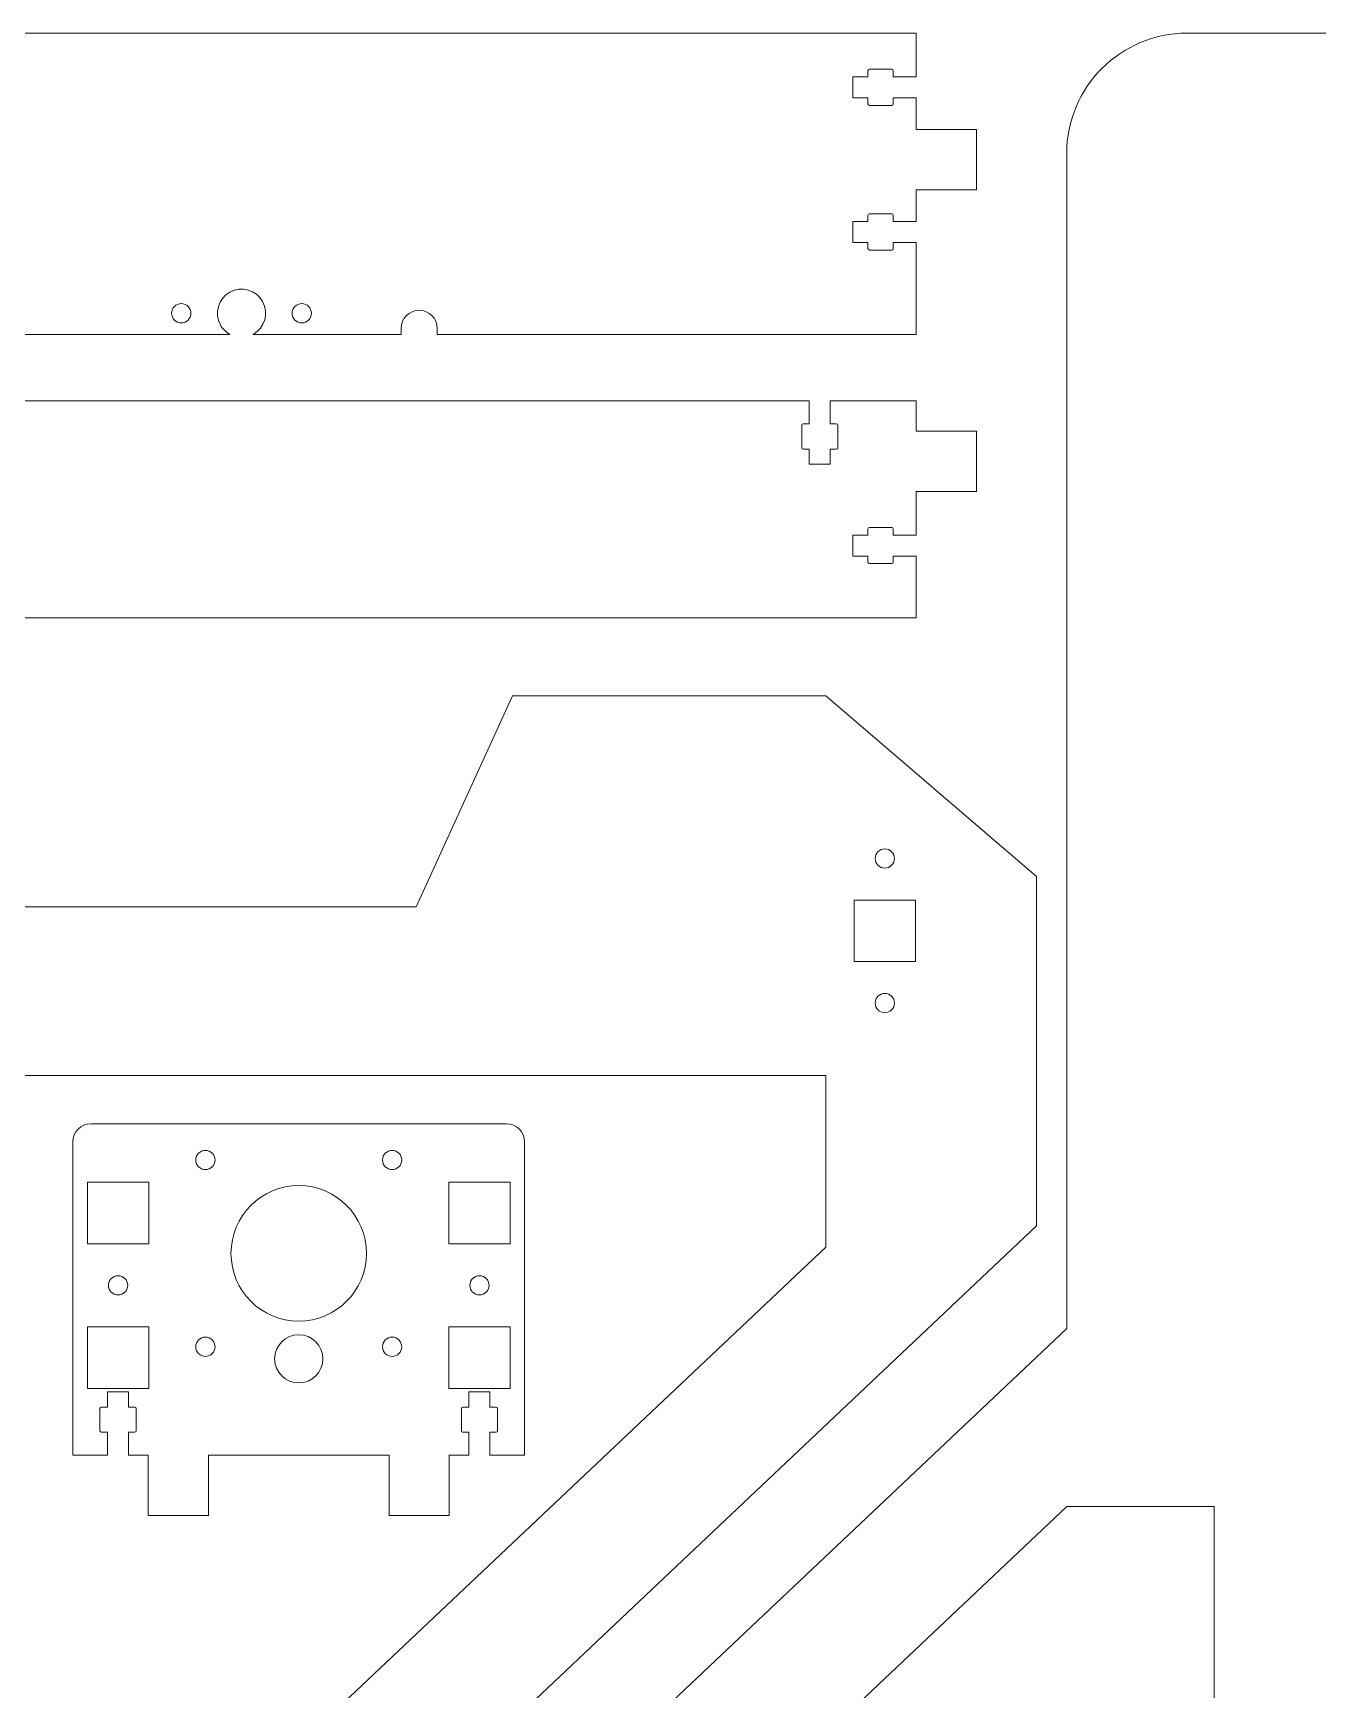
# Model space of a CAD drawing. Header units: inches. Extents: x 10 to 670, y -560 to -10.
# Drawn here: x 243.4 to 456.7, y -285 to -10 of the extents above; entities that cross this region are included whole.
import ezdxf

# ---------------------------------------------------------------- set-up
doc = ezdxf.new("R2010")
doc.units = ezdxf.units.IN
doc.header["$MEASUREMENT"] = 0
doc.layers.add('Layer 1', color=7, linetype='Continuous')

# ---------------------------------------------------------------- blocks, each defined once
blk = doc.blocks.new('block 11')
at = {"layer": 'Layer 1', "color": 7, "lineweight": 15, "true_color": 0xffffff}
blk.add_lwpolyline([(650, -10), (435, -10)], dxfattribs=at)
blk = doc.blocks.new('block 12')
at = {"layer": 'Layer 1', "color": 7, "lineweight": 15, "true_color": 0xffffff}
blk.add_open_spline([(435, -10), (423.95, -10), (415, -18.95), (415, -30)], degree=3, dxfattribs=at)
blk = doc.blocks.new('block 13')
at = {"layer": 'Layer 1', "color": 7, "lineweight": 15, "true_color": 0xffffff}
blk.add_lwpolyline([(415, -30), (415, -225)], dxfattribs=at)
blk = doc.blocks.new('block 14')
at = {"layer": 'Layer 1', "color": 7, "lineweight": 15, "true_color": 0xffffff}
blk.add_lwpolyline([(415, -225), (270, -362)], dxfattribs=at)
blk = doc.blocks.new('block 101')
at = {"layer": 'Layer 1', "color": 7, "lineweight": 15, "true_color": 0xffffff}
blk.add_lwpolyline([(415, -254.58), (305, -358.51)], dxfattribs=at)
blk = doc.blocks.new('block 102')
at = {"layer": 'Layer 1', "color": 7, "lineweight": 15, "true_color": 0xffffff}
blk.add_lwpolyline([(439.5, -254.58), (415, -254.58)], dxfattribs=at)
blk = doc.blocks.new('block 103')
at = {"layer": 'Layer 1', "color": 7, "lineweight": 15, "true_color": 0xffffff}
blk.add_lwpolyline([(439.5, -387), (439.5, -254.58)], dxfattribs=at)
blk = doc.blocks.new('block 2')
at = {"layer": 'Layer 1'}
for name in ['block 12', 'block 11', 'block 13', 'block 14', 'block 101', 'block 102', 'block 103']:
    blk.add_blockref(name, (0, 0), dxfattribs=at)
blk = doc.blocks.new('block 127')
at = {"layer": 'Layer 1', "color": 7, "lineweight": 15, "true_color": 0xffffff}
blk.add_lwpolyline([(265, -345), (410, -208)], dxfattribs=at)
blk = doc.blocks.new('block 128')
at = {"layer": 'Layer 1', "color": 7, "lineweight": 15, "true_color": 0xffffff}
blk.add_lwpolyline([(410, -208), (410, -150)], dxfattribs=at)
blk = doc.blocks.new('block 129')
at = {"layer": 'Layer 1', "color": 7, "lineweight": 15, "true_color": 0xffffff}
blk.add_lwpolyline([(410, -150), (375, -120)], dxfattribs=at)
blk = doc.blocks.new('block 130')
at = {"layer": 'Layer 1', "color": 7, "lineweight": 15, "true_color": 0xffffff}
blk.add_lwpolyline([(375, -120), (323, -120)], dxfattribs=at)
blk = doc.blocks.new('block 131')
at = {"layer": 'Layer 1', "color": 7, "lineweight": 15, "true_color": 0xffffff}
blk.add_lwpolyline([(323, -120), (307, -155)], dxfattribs=at)
blk = doc.blocks.new('block 132')
at = {"layer": 'Layer 1', "color": 7, "lineweight": 15, "true_color": 0xffffff}
blk.add_lwpolyline([(307, -155), (242, -155)], dxfattribs=at)
blk = doc.blocks.new('block 171')
at = {"layer": 'Layer 1', "color": 7, "lineweight": 15, "true_color": 0xffffff}
blk.add_open_spline([(386.4, -171), (386.4, -171.88), (385.68, -172.6), (384.8, -172.6), (383.92, -172.6), (383.2, -171.88), (383.2, -171), (383.2, -170.12), (383.92, -169.4), (384.8, -169.4), (385.68, -169.4), (386.4, -170.12), (386.4, -171), (386.4, -171), (386.4, -171), (386.4, -171)], degree=3, knots=[0, 0, 0, 0, 1, 1, 1, 2, 2, 2, 3, 3, 3, 4, 4, 4, 5, 5, 5, 5], dxfattribs=at)
blk = doc.blocks.new('block 172')
at = {"layer": 'Layer 1', "color": 7, "lineweight": 15, "true_color": 0xffffff}
blk.add_open_spline([(386.4, -147), (386.4, -147.88), (385.68, -148.6), (384.8, -148.6), (383.92, -148.6), (383.2, -147.88), (383.2, -147), (383.2, -146.12), (383.92, -145.4), (384.8, -145.4), (385.68, -145.4), (386.4, -146.12), (386.4, -147), (386.4, -147), (386.4, -147), (386.4, -147)], degree=3, knots=[0, 0, 0, 0, 1, 1, 1, 2, 2, 2, 3, 3, 3, 4, 4, 4, 5, 5, 5, 5], dxfattribs=at)
blk = doc.blocks.new('block 173')
at = {"layer": 'Layer 1', "color": 7, "lineweight": 15, "true_color": 0xffffff}
blk.add_lwpolyline([(389.9, -164.1), (389.9, -153.9)], dxfattribs=at)
blk = doc.blocks.new('block 174')
at = {"layer": 'Layer 1', "color": 7, "lineweight": 15, "true_color": 0xffffff}
blk.add_lwpolyline([(379.7, -164.1), (389.9, -164.1)], dxfattribs=at)
blk = doc.blocks.new('block 175')
at = {"layer": 'Layer 1', "color": 7, "lineweight": 15, "true_color": 0xffffff}
blk.add_lwpolyline([(379.7, -153.9), (379.7, -164.1)], dxfattribs=at)
blk = doc.blocks.new('block 176')
at = {"layer": 'Layer 1', "color": 7, "lineweight": 15, "true_color": 0xffffff}
blk.add_lwpolyline([(389.9, -153.9), (379.7, -153.9)], dxfattribs=at)
blk = doc.blocks.new('block 191')
at = {"layer": 'Layer 1', "color": 7, "lineweight": 15, "true_color": 0xffffff}
blk.add_lwpolyline([(375, -211.49), (375, -183)], dxfattribs=at)
blk = doc.blocks.new('block 192')
at = {"layer": 'Layer 1', "color": 7, "lineweight": 15, "true_color": 0xffffff}
blk.add_lwpolyline([(265, -315.42), (375, -211.49)], dxfattribs=at)
blk = doc.blocks.new('block 195')
at = {"layer": 'Layer 1', "color": 7, "lineweight": 15, "true_color": 0xffffff}
blk.add_lwpolyline([(375, -183), (240.5, -183)], dxfattribs=at)
blk = doc.blocks.new('block 115')
at = {"layer": 'Layer 1'}
for name in ['block 131', 'block 130', 'block 129', 'block 172', 'block 128', 'block 175', 'block 176', 'block 173', 'block 132', 'block 174', 'block 171', 'block 195', 'block 191', 'block 127', 'block 192']:
    blk.add_blockref(name, (0, 0), dxfattribs=at)
blk = doc.blocks.new('block 274')
at = {"layer": 'Layer 1', "color": 7, "lineweight": 15, "true_color": 0xffffff}
blk.add_lwpolyline([(386.2, -92.31), (386.2, -93.31)], dxfattribs=at)
blk = doc.blocks.new('block 275')
at = {"layer": 'Layer 1', "color": 7, "lineweight": 15, "true_color": 0xffffff}
blk.add_lwpolyline([(386.2, -93.31), (390, -93.31)], dxfattribs=at)
blk = doc.blocks.new('block 276')
at = {"layer": 'Layer 1', "color": 7, "lineweight": 15, "true_color": 0xffffff}
blk.add_lwpolyline([(390, -86.06), (390, -93.31)], dxfattribs=at)
blk = doc.blocks.new('block 277')
at = {"layer": 'Layer 1', "color": 7, "lineweight": 15, "true_color": 0xffffff}
blk.add_lwpolyline([(400, -86.06), (390, -86.06)], dxfattribs=at)
blk = doc.blocks.new('block 278')
at = {"layer": 'Layer 1', "color": 7, "lineweight": 15, "true_color": 0xffffff}
blk.add_lwpolyline([(400, -76.06), (400, -86.06)], dxfattribs=at)
blk = doc.blocks.new('block 279')
at = {"layer": 'Layer 1', "color": 7, "lineweight": 15, "true_color": 0xffffff}
blk.add_lwpolyline([(390, -76.06), (400, -76.06)], dxfattribs=at)
blk = doc.blocks.new('block 280')
at = {"layer": 'Layer 1', "color": 7, "lineweight": 15, "true_color": 0xffffff}
blk.add_lwpolyline([(390, -71.06), (390, -76.06)], dxfattribs=at)
blk = doc.blocks.new('block 281')
at = {"layer": 'Layer 1', "color": 7, "lineweight": 15, "true_color": 0xffffff}
blk.add_lwpolyline([(375.75, -71.06), (390, -71.06)], dxfattribs=at)
blk = doc.blocks.new('block 282')
at = {"layer": 'Layer 1', "color": 7, "lineweight": 15, "true_color": 0xffffff}
blk.add_lwpolyline([(375.75, -71.06), (375.75, -74.86)], dxfattribs=at)
blk = doc.blocks.new('block 283')
at = {"layer": 'Layer 1', "color": 7, "lineweight": 15, "true_color": 0xffffff}
blk.add_lwpolyline([(375.75, -74.86), (376.75, -74.86)], dxfattribs=at)
blk = doc.blocks.new('block 284')
at = {"layer": 'Layer 1', "color": 7, "lineweight": 15, "true_color": 0xffffff}
blk.add_open_spline([(377, -75.11), (377, -74.97), (376.89, -74.86), (376.75, -74.86)], degree=3, dxfattribs=at)
blk = doc.blocks.new('block 285')
at = {"layer": 'Layer 1', "color": 7, "lineweight": 15, "true_color": 0xffffff}
blk.add_lwpolyline([(377, -75.11), (377, -78.81)], dxfattribs=at)
blk = doc.blocks.new('block 286')
at = {"layer": 'Layer 1', "color": 7, "lineweight": 15, "true_color": 0xffffff}
blk.add_open_spline([(376.75, -79.06), (376.89, -79.06), (377, -78.95), (377, -78.81)], degree=3, dxfattribs=at)
blk = doc.blocks.new('block 287')
at = {"layer": 'Layer 1', "color": 7, "lineweight": 15, "true_color": 0xffffff}
blk.add_lwpolyline([(376.75, -79.06), (375.75, -79.06)], dxfattribs=at)
blk = doc.blocks.new('block 288')
at = {"layer": 'Layer 1', "color": 7, "lineweight": 15, "true_color": 0xffffff}
blk.add_lwpolyline([(375.75, -79.06), (375.75, -81.56)], dxfattribs=at)
blk = doc.blocks.new('block 289')
at = {"layer": 'Layer 1', "color": 7, "lineweight": 15, "true_color": 0xffffff}
blk.add_lwpolyline([(375.75, -81.56), (372.25, -81.56)], dxfattribs=at)
blk = doc.blocks.new('block 290')
at = {"layer": 'Layer 1', "color": 7, "lineweight": 15, "true_color": 0xffffff}
blk.add_lwpolyline([(372.25, -81.56), (372.25, -79.06)], dxfattribs=at)
blk = doc.blocks.new('block 291')
at = {"layer": 'Layer 1', "color": 7, "lineweight": 15, "true_color": 0xffffff}
blk.add_lwpolyline([(372.25, -79.06), (371.25, -79.06)], dxfattribs=at)
blk = doc.blocks.new('block 292')
at = {"layer": 'Layer 1', "color": 7, "lineweight": 15, "true_color": 0xffffff}
blk.add_open_spline([(371, -78.81), (371, -78.95), (371.11, -79.06), (371.25, -79.06)], degree=3, dxfattribs=at)
blk = doc.blocks.new('block 293')
at = {"layer": 'Layer 1', "color": 7, "lineweight": 15, "true_color": 0xffffff}
blk.add_lwpolyline([(371, -78.81), (371, -75.11)], dxfattribs=at)
blk = doc.blocks.new('block 294')
at = {"layer": 'Layer 1', "color": 7, "lineweight": 15, "true_color": 0xffffff}
blk.add_open_spline([(371.25, -74.86), (371.11, -74.86), (371, -74.97), (371, -75.11)], degree=3, dxfattribs=at)
blk = doc.blocks.new('block 295')
at = {"layer": 'Layer 1', "color": 7, "lineweight": 15, "true_color": 0xffffff}
blk.add_lwpolyline([(371.25, -74.86), (372.25, -74.86)], dxfattribs=at)
blk = doc.blocks.new('block 296')
at = {"layer": 'Layer 1', "color": 7, "lineweight": 15, "true_color": 0xffffff}
blk.add_lwpolyline([(372.25, -74.86), (372.25, -71.06)], dxfattribs=at)
blk = doc.blocks.new('block 297')
at = {"layer": 'Layer 1', "color": 7, "lineweight": 15, "true_color": 0xffffff}
blk.add_lwpolyline([(37.75, -71.06), (372.25, -71.06)], dxfattribs=at)
blk = doc.blocks.new('block 335')
at = {"layer": 'Layer 1', "color": 7, "lineweight": 15, "true_color": 0xffffff}
blk.add_lwpolyline([(20, -107.06), (390, -107.06)], dxfattribs=at)
blk = doc.blocks.new('block 336')
at = {"layer": 'Layer 1', "color": 7, "lineweight": 15, "true_color": 0xffffff}
blk.add_lwpolyline([(390, -96.81), (390, -107.06)], dxfattribs=at)
blk = doc.blocks.new('block 337')
at = {"layer": 'Layer 1', "color": 7, "lineweight": 15, "true_color": 0xffffff}
blk.add_lwpolyline([(390, -96.81), (386.2, -96.81)], dxfattribs=at)
blk = doc.blocks.new('block 338')
at = {"layer": 'Layer 1', "color": 7, "lineweight": 15, "true_color": 0xffffff}
blk.add_lwpolyline([(386.2, -96.81), (386.2, -97.81)], dxfattribs=at)
blk = doc.blocks.new('block 339')
at = {"layer": 'Layer 1', "color": 7, "lineweight": 15, "true_color": 0xffffff}
blk.add_open_spline([(385.95, -98.06), (386.09, -98.06), (386.2, -97.95), (386.2, -97.81)], degree=3, dxfattribs=at)
blk = doc.blocks.new('block 340')
at = {"layer": 'Layer 1', "color": 7, "lineweight": 15, "true_color": 0xffffff}
blk.add_lwpolyline([(385.95, -98.06), (382.25, -98.06)], dxfattribs=at)
blk = doc.blocks.new('block 341')
at = {"layer": 'Layer 1', "color": 7, "lineweight": 15, "true_color": 0xffffff}
blk.add_open_spline([(382, -97.81), (382, -97.95), (382.11, -98.06), (382.25, -98.06)], degree=3, dxfattribs=at)
blk = doc.blocks.new('block 342')
at = {"layer": 'Layer 1', "color": 7, "lineweight": 15, "true_color": 0xffffff}
blk.add_lwpolyline([(382, -97.81), (382, -96.81)], dxfattribs=at)
blk = doc.blocks.new('block 343')
at = {"layer": 'Layer 1', "color": 7, "lineweight": 15, "true_color": 0xffffff}
blk.add_lwpolyline([(382, -96.81), (379.5, -96.81)], dxfattribs=at)
blk = doc.blocks.new('block 344')
at = {"layer": 'Layer 1', "color": 7, "lineweight": 15, "true_color": 0xffffff}
blk.add_lwpolyline([(379.5, -96.81), (379.5, -93.31)], dxfattribs=at)
blk = doc.blocks.new('block 345')
at = {"layer": 'Layer 1', "color": 7, "lineweight": 15, "true_color": 0xffffff}
blk.add_lwpolyline([(379.5, -93.31), (382, -93.31)], dxfattribs=at)
blk = doc.blocks.new('block 346')
at = {"layer": 'Layer 1', "color": 7, "lineweight": 15, "true_color": 0xffffff}
blk.add_lwpolyline([(382, -93.31), (382, -92.31)], dxfattribs=at)
blk = doc.blocks.new('block 347')
at = {"layer": 'Layer 1', "color": 7, "lineweight": 15, "true_color": 0xffffff}
blk.add_open_spline([(382.25, -92.06), (382.11, -92.06), (382, -92.17), (382, -92.31)], degree=3, dxfattribs=at)
blk = doc.blocks.new('block 348')
at = {"layer": 'Layer 1', "color": 7, "lineweight": 15, "true_color": 0xffffff}
blk.add_lwpolyline([(382.25, -92.06), (385.95, -92.06)], dxfattribs=at)
blk = doc.blocks.new('block 349')
at = {"layer": 'Layer 1', "color": 7, "lineweight": 15, "true_color": 0xffffff}
blk.add_open_spline([(386.2, -92.31), (386.2, -92.17), (386.09, -92.06), (385.95, -92.06)], degree=3, dxfattribs=at)
blk = doc.blocks.new('block 273')
at = {"layer": 'Layer 1'}
for name in ['block 297', 'block 296', 'block 281', 'block 282', 'block 280', 'block 294', 'block 293', 'block 295', 'block 283', 'block 284', 'block 285', 'block 279', 'block 278', 'block 292', 'block 291', 'block 290', 'block 287', 'block 288', 'block 286', 'block 289', 'block 276', 'block 277', 'block 344', 'block 345', 'block 347', 'block 346', 'block 348', 'block 349', 'block 274', 'block 275', 'block 343', 'block 342', 'block 341', 'block 340', 'block 339', 'block 337', 'block 338', 'block 336', 'block 335']:
    blk.add_blockref(name, (0, 0), dxfattribs=at)
blk = doc.blocks.new('block 356')
at = {"layer": 'Layer 1', "color": 7, "lineweight": 15, "true_color": 0xffffff}
blk.add_lwpolyline([(276.06, -60), (129.94, -60)], dxfattribs=at)
blk = doc.blocks.new('block 357')
at = {"layer": 'Layer 1', "color": 7, "lineweight": 15, "true_color": 0xffffff}
blk.add_open_spline([(279.94, -60), (281.87, -58.93), (282.57, -56.5), (281.5, -54.56), (280.43, -52.63), (278, -51.93), (276.06, -53), (274.13, -54.07), (273.43, -56.5), (274.5, -58.44), (274.86, -59.09), (275.41, -59.64), (276.06, -60)], degree=3, knots=[0, 0, 0, 0, 1, 1, 1, 2, 2, 2, 3, 3, 3, 4, 4, 4, 4], dxfattribs=at)
blk = doc.blocks.new('block 358')
at = {"layer": 'Layer 1', "color": 7, "lineweight": 15, "true_color": 0xffffff}
blk.add_lwpolyline([(304.5, -60), (279.94, -60)], dxfattribs=at)
blk = doc.blocks.new('block 359')
at = {"layer": 'Layer 1', "color": 7, "lineweight": 15, "true_color": 0xffffff}
blk.add_lwpolyline([(304.5, -59), (304.5, -60)], dxfattribs=at)
blk = doc.blocks.new('block 360')
at = {"layer": 'Layer 1', "color": 7, "lineweight": 15, "true_color": 0xffffff}
blk.add_open_spline([(310.5, -59), (310.5, -57.34), (309.16, -56), (307.5, -56), (305.84, -56), (304.5, -57.34), (304.5, -59)], degree=3, knots=[0, 0, 0, 0, 1, 1, 1, 2, 2, 2, 2], dxfattribs=at)
blk = doc.blocks.new('block 361')
at = {"layer": 'Layer 1', "color": 7, "lineweight": 15, "true_color": 0xffffff}
blk.add_lwpolyline([(310.5, -60), (310.5, -59)], dxfattribs=at)
blk = doc.blocks.new('block 362')
at = {"layer": 'Layer 1', "color": 7, "lineweight": 15, "true_color": 0xffffff}
blk.add_lwpolyline([(390, -60), (310.5, -60)], dxfattribs=at)
blk = doc.blocks.new('block 363')
at = {"layer": 'Layer 1', "color": 7, "lineweight": 15, "true_color": 0xffffff}
blk.add_lwpolyline([(390, -44.75), (390, -60)], dxfattribs=at)
blk = doc.blocks.new('block 364')
at = {"layer": 'Layer 1', "color": 7, "lineweight": 15, "true_color": 0xffffff}
blk.add_lwpolyline([(386.2, -44.75), (390, -44.75)], dxfattribs=at)
blk = doc.blocks.new('block 365')
at = {"layer": 'Layer 1', "color": 7, "lineweight": 15, "true_color": 0xffffff}
blk.add_lwpolyline([(386.2, -45.75), (386.2, -44.75)], dxfattribs=at)
blk = doc.blocks.new('block 366')
at = {"layer": 'Layer 1', "color": 7, "lineweight": 15, "true_color": 0xffffff}
blk.add_open_spline([(385.95, -46), (386.09, -46), (386.2, -45.89), (386.2, -45.75)], degree=3, dxfattribs=at)
blk = doc.blocks.new('block 367')
at = {"layer": 'Layer 1', "color": 7, "lineweight": 15, "true_color": 0xffffff}
blk.add_lwpolyline([(382.25, -46), (385.95, -46)], dxfattribs=at)
blk = doc.blocks.new('block 368')
at = {"layer": 'Layer 1', "color": 7, "lineweight": 15, "true_color": 0xffffff}
blk.add_open_spline([(382, -45.75), (382, -45.89), (382.11, -46), (382.25, -46)], degree=3, dxfattribs=at)
blk = doc.blocks.new('block 369')
at = {"layer": 'Layer 1', "color": 7, "lineweight": 15, "true_color": 0xffffff}
blk.add_lwpolyline([(382, -44.75), (382, -45.75)], dxfattribs=at)
blk = doc.blocks.new('block 370')
at = {"layer": 'Layer 1', "color": 7, "lineweight": 15, "true_color": 0xffffff}
blk.add_lwpolyline([(379.5, -44.75), (382, -44.75)], dxfattribs=at)
blk = doc.blocks.new('block 371')
at = {"layer": 'Layer 1', "color": 7, "lineweight": 15, "true_color": 0xffffff}
blk.add_lwpolyline([(379.5, -41.25), (379.5, -44.75)], dxfattribs=at)
blk = doc.blocks.new('block 372')
at = {"layer": 'Layer 1', "color": 7, "lineweight": 15, "true_color": 0xffffff}
blk.add_lwpolyline([(382, -41.25), (379.5, -41.25)], dxfattribs=at)
blk = doc.blocks.new('block 373')
at = {"layer": 'Layer 1', "color": 7, "lineweight": 15, "true_color": 0xffffff}
blk.add_lwpolyline([(382, -40.25), (382, -41.25)], dxfattribs=at)
blk = doc.blocks.new('block 374')
at = {"layer": 'Layer 1', "color": 7, "lineweight": 15, "true_color": 0xffffff}
blk.add_open_spline([(382.25, -40), (382.11, -40), (382, -40.11), (382, -40.25)], degree=3, dxfattribs=at)
blk = doc.blocks.new('block 375')
at = {"layer": 'Layer 1', "color": 7, "lineweight": 15, "true_color": 0xffffff}
blk.add_lwpolyline([(385.95, -40), (382.25, -40)], dxfattribs=at)
blk = doc.blocks.new('block 376')
at = {"layer": 'Layer 1', "color": 7, "lineweight": 15, "true_color": 0xffffff}
blk.add_open_spline([(386.2, -40.25), (386.2, -40.11), (386.09, -40), (385.95, -40)], degree=3, dxfattribs=at)
blk = doc.blocks.new('block 377')
at = {"layer": 'Layer 1', "color": 7, "lineweight": 15, "true_color": 0xffffff}
blk.add_lwpolyline([(386.2, -41.25), (386.2, -40.25)], dxfattribs=at)
blk = doc.blocks.new('block 378')
at = {"layer": 'Layer 1', "color": 7, "lineweight": 15, "true_color": 0xffffff}
blk.add_lwpolyline([(390, -41.25), (386.2, -41.25)], dxfattribs=at)
blk = doc.blocks.new('block 379')
at = {"layer": 'Layer 1', "color": 7, "lineweight": 15, "true_color": 0xffffff}
blk.add_lwpolyline([(390, -36), (390, -41.25)], dxfattribs=at)
blk = doc.blocks.new('block 380')
at = {"layer": 'Layer 1', "color": 7, "lineweight": 15, "true_color": 0xffffff}
blk.add_lwpolyline([(400, -36), (390, -36)], dxfattribs=at)
blk = doc.blocks.new('block 381')
at = {"layer": 'Layer 1', "color": 7, "lineweight": 15, "true_color": 0xffffff}
blk.add_lwpolyline([(400, -26), (400, -36)], dxfattribs=at)
blk = doc.blocks.new('block 382')
at = {"layer": 'Layer 1', "color": 7, "lineweight": 15, "true_color": 0xffffff}
blk.add_lwpolyline([(390, -26), (400, -26)], dxfattribs=at)
blk = doc.blocks.new('block 383')
at = {"layer": 'Layer 1', "color": 7, "lineweight": 15, "true_color": 0xffffff}
blk.add_lwpolyline([(390, -26), (390, -20.75)], dxfattribs=at)
blk = doc.blocks.new('block 384')
at = {"layer": 'Layer 1', "color": 7, "lineweight": 15, "true_color": 0xffffff}
blk.add_lwpolyline([(386.2, -20.75), (390, -20.75)], dxfattribs=at)
blk = doc.blocks.new('block 385')
at = {"layer": 'Layer 1', "color": 7, "lineweight": 15, "true_color": 0xffffff}
blk.add_lwpolyline([(386.2, -21.75), (386.2, -20.75)], dxfattribs=at)
blk = doc.blocks.new('block 386')
at = {"layer": 'Layer 1', "color": 7, "lineweight": 15, "true_color": 0xffffff}
blk.add_open_spline([(385.95, -22), (386.09, -22), (386.2, -21.89), (386.2, -21.75)], degree=3, dxfattribs=at)
blk = doc.blocks.new('block 387')
at = {"layer": 'Layer 1', "color": 7, "lineweight": 15, "true_color": 0xffffff}
blk.add_lwpolyline([(382.25, -22), (385.95, -22)], dxfattribs=at)
blk = doc.blocks.new('block 388')
at = {"layer": 'Layer 1', "color": 7, "lineweight": 15, "true_color": 0xffffff}
blk.add_open_spline([(382, -21.75), (382, -21.89), (382.11, -22), (382.25, -22)], degree=3, dxfattribs=at)
blk = doc.blocks.new('block 389')
at = {"layer": 'Layer 1', "color": 7, "lineweight": 15, "true_color": 0xffffff}
blk.add_lwpolyline([(382, -20.75), (382, -21.75)], dxfattribs=at)
blk = doc.blocks.new('block 390')
at = {"layer": 'Layer 1', "color": 7, "lineweight": 15, "true_color": 0xffffff}
blk.add_lwpolyline([(379.5, -20.75), (382, -20.75)], dxfattribs=at)
blk = doc.blocks.new('block 391')
at = {"layer": 'Layer 1', "color": 7, "lineweight": 15, "true_color": 0xffffff}
blk.add_lwpolyline([(379.5, -17.25), (379.5, -20.75)], dxfattribs=at)
blk = doc.blocks.new('block 392')
at = {"layer": 'Layer 1', "color": 7, "lineweight": 15, "true_color": 0xffffff}
blk.add_lwpolyline([(382, -17.25), (379.5, -17.25)], dxfattribs=at)
blk = doc.blocks.new('block 393')
at = {"layer": 'Layer 1', "color": 7, "lineweight": 15, "true_color": 0xffffff}
blk.add_lwpolyline([(382, -16.25), (382, -17.25)], dxfattribs=at)
blk = doc.blocks.new('block 394')
at = {"layer": 'Layer 1', "color": 7, "lineweight": 15, "true_color": 0xffffff}
blk.add_open_spline([(382.25, -16), (382.11, -16), (382, -16.11), (382, -16.25)], degree=3, dxfattribs=at)
blk = doc.blocks.new('block 395')
at = {"layer": 'Layer 1', "color": 7, "lineweight": 15, "true_color": 0xffffff}
blk.add_lwpolyline([(385.95, -16), (382.25, -16)], dxfattribs=at)
blk = doc.blocks.new('block 396')
at = {"layer": 'Layer 1', "color": 7, "lineweight": 15, "true_color": 0xffffff}
blk.add_open_spline([(386.2, -16.25), (386.2, -16.11), (386.09, -16), (385.95, -16)], degree=3, dxfattribs=at)
blk = doc.blocks.new('block 397')
at = {"layer": 'Layer 1', "color": 7, "lineweight": 15, "true_color": 0xffffff}
blk.add_lwpolyline([(386.2, -17.25), (386.2, -16.25)], dxfattribs=at)
blk = doc.blocks.new('block 398')
at = {"layer": 'Layer 1', "color": 7, "lineweight": 15, "true_color": 0xffffff}
blk.add_lwpolyline([(390, -17.25), (386.2, -17.25)], dxfattribs=at)
blk = doc.blocks.new('block 399')
at = {"layer": 'Layer 1', "color": 7, "lineweight": 15, "true_color": 0xffffff}
blk.add_lwpolyline([(390, -17.25), (390, -10)], dxfattribs=at)
blk = doc.blocks.new('block 400')
at = {"layer": 'Layer 1', "color": 7, "lineweight": 15, "true_color": 0xffffff}
blk.add_lwpolyline([(390, -10), (20, -10)], dxfattribs=at)
blk = doc.blocks.new('block 443')
at = {"layer": 'Layer 1', "color": 7, "lineweight": 15, "true_color": 0xffffff}
blk.add_open_spline([(269.6, -56.5), (269.6, -57.38), (268.88, -58.1), (268, -58.1), (267.12, -58.1), (266.4, -57.38), (266.4, -56.5), (266.4, -55.62), (267.12, -54.9), (268, -54.9), (268.88, -54.9), (269.6, -55.62), (269.6, -56.5), (269.6, -56.5), (269.6, -56.5), (269.6, -56.5)], degree=3, knots=[0, 0, 0, 0, 1, 1, 1, 2, 2, 2, 3, 3, 3, 4, 4, 4, 5, 5, 5, 5], dxfattribs=at)
blk = doc.blocks.new('block 444')
at = {"layer": 'Layer 1', "color": 7, "lineweight": 15, "true_color": 0xffffff}
blk.add_open_spline([(289.6, -56.5), (289.6, -57.38), (288.88, -58.1), (288, -58.1), (287.12, -58.1), (286.4, -57.38), (286.4, -56.5), (286.4, -55.62), (287.12, -54.9), (288, -54.9), (288.88, -54.9), (289.6, -55.62), (289.6, -56.5), (289.6, -56.5), (289.6, -56.5), (289.6, -56.5)], degree=3, knots=[0, 0, 0, 0, 1, 1, 1, 2, 2, 2, 3, 3, 3, 4, 4, 4, 5, 5, 5, 5], dxfattribs=at)
blk = doc.blocks.new('block 350')
at = {"layer": 'Layer 1'}
for name in ['block 400', 'block 399', 'block 394', 'block 393', 'block 395', 'block 396', 'block 397', 'block 391', 'block 392', 'block 398', 'block 390', 'block 389', 'block 388', 'block 387', 'block 386', 'block 384', 'block 385', 'block 383', 'block 382', 'block 381', 'block 379', 'block 380', 'block 371', 'block 372', 'block 374', 'block 373', 'block 375', 'block 376', 'block 377', 'block 378', 'block 370', 'block 369', 'block 368', 'block 367', 'block 366', 'block 364', 'block 365', 'block 363', 'block 357', 'block 443', 'block 444', 'block 360', 'block 356', 'block 358', 'block 359', 'block 361', 'block 362']:
    blk.add_blockref(name, (0, 0), dxfattribs=at)
blk = doc.blocks.new('block 628')
at = {"layer": 'Layer 1', "color": 7, "lineweight": 15, "true_color": 0xffffff}
blk.add_open_spline([(283.5, -230.05), (283.5, -227.84), (285.29, -226.05), (287.5, -226.05), (289.71, -226.05), (291.5, -227.84), (291.5, -230.05), (291.5, -232.26), (289.71, -234.05), (287.5, -234.05), (285.29, -234.05), (283.5, -232.26), (283.5, -230.05), (283.5, -230.05), (283.5, -230.05), (283.5, -230.05)], degree=3, knots=[0, 0, 0, 0, 1, 1, 1, 2, 2, 2, 3, 3, 3, 4, 4, 4, 5, 5, 5, 5], dxfattribs=at)
blk = doc.blocks.new('block 629')
at = {"layer": 'Layer 1', "color": 7, "lineweight": 15, "true_color": 0xffffff}
blk.add_open_spline([(276.25, -212.55), (276.25, -206.34), (281.29, -201.3), (287.5, -201.3), (293.71, -201.3), (298.75, -206.34), (298.75, -212.55), (298.75, -218.76), (293.71, -223.8), (287.5, -223.8), (281.29, -223.8), (276.25, -218.76), (276.25, -212.55), (276.25, -212.55), (276.25, -212.55), (276.25, -212.55)], degree=3, knots=[0, 0, 0, 0, 1, 1, 1, 2, 2, 2, 3, 3, 3, 4, 4, 4, 5, 5, 5, 5], dxfattribs=at)
blk = doc.blocks.new('block 630')
at = {"layer": 'Layer 1', "color": 7, "lineweight": 15, "true_color": 0xffffff}
blk.add_lwpolyline([(252.4, -234.95), (262.6, -234.95)], dxfattribs=at)
blk = doc.blocks.new('block 631')
at = {"layer": 'Layer 1', "color": 7, "lineweight": 15, "true_color": 0xffffff}
blk.add_lwpolyline([(252.4, -224.75), (252.4, -234.95)], dxfattribs=at)
blk = doc.blocks.new('block 632')
at = {"layer": 'Layer 1', "color": 7, "lineweight": 15, "true_color": 0xffffff}
blk.add_lwpolyline([(262.6, -224.75), (252.4, -224.75)], dxfattribs=at)
blk = doc.blocks.new('block 633')
at = {"layer": 'Layer 1', "color": 7, "lineweight": 15, "true_color": 0xffffff}
blk.add_lwpolyline([(262.6, -234.95), (262.6, -224.75)], dxfattribs=at)
blk = doc.blocks.new('block 634')
at = {"layer": 'Layer 1', "color": 7, "lineweight": 15, "true_color": 0xffffff}
blk.add_lwpolyline([(262.6, -200.75), (252.4, -200.75)], dxfattribs=at)
blk = doc.blocks.new('block 635')
at = {"layer": 'Layer 1', "color": 7, "lineweight": 15, "true_color": 0xffffff}
blk.add_lwpolyline([(262.6, -210.95), (262.6, -200.75)], dxfattribs=at)
blk = doc.blocks.new('block 636')
at = {"layer": 'Layer 1', "color": 7, "lineweight": 15, "true_color": 0xffffff}
blk.add_lwpolyline([(252.4, -210.95), (262.6, -210.95)], dxfattribs=at)
blk = doc.blocks.new('block 637')
at = {"layer": 'Layer 1', "color": 7, "lineweight": 15, "true_color": 0xffffff}
blk.add_lwpolyline([(252.4, -200.75), (252.4, -210.95)], dxfattribs=at)
blk = doc.blocks.new('block 638')
at = {"layer": 'Layer 1', "color": 7, "lineweight": 15, "true_color": 0xffffff}
blk.add_open_spline([(270.4, -228.05), (270.4, -227.17), (271.12, -226.45), (272, -226.45), (272.88, -226.45), (273.6, -227.17), (273.6, -228.05), (273.6, -228.93), (272.88, -229.65), (272, -229.65), (271.12, -229.65), (270.4, -228.93), (270.4, -228.05), (270.4, -228.05), (270.4, -228.05), (270.4, -228.05)], degree=3, knots=[0, 0, 0, 0, 1, 1, 1, 2, 2, 2, 3, 3, 3, 4, 4, 4, 5, 5, 5, 5], dxfattribs=at)
blk = doc.blocks.new('block 639')
at = {"layer": 'Layer 1', "color": 7, "lineweight": 15, "true_color": 0xffffff}
blk.add_open_spline([(270.4, -197.05), (270.4, -196.17), (271.12, -195.45), (272, -195.45), (272.88, -195.45), (273.6, -196.17), (273.6, -197.05), (273.6, -197.93), (272.88, -198.65), (272, -198.65), (271.12, -198.65), (270.4, -197.93), (270.4, -197.05), (270.4, -197.05), (270.4, -197.05), (270.4, -197.05)], degree=3, knots=[0, 0, 0, 0, 1, 1, 1, 2, 2, 2, 3, 3, 3, 4, 4, 4, 5, 5, 5, 5], dxfattribs=at)
blk = doc.blocks.new('block 640')
at = {"layer": 'Layer 1', "color": 7, "lineweight": 15, "true_color": 0xffffff}
blk.add_open_spline([(255.9, -217.85), (255.9, -216.97), (256.62, -216.25), (257.5, -216.25), (258.38, -216.25), (259.1, -216.97), (259.1, -217.85), (259.1, -218.73), (258.38, -219.45), (257.5, -219.45), (256.62, -219.45), (255.9, -218.73), (255.9, -217.85), (255.9, -217.85), (255.9, -217.85), (255.9, -217.85)], degree=3, knots=[0, 0, 0, 0, 1, 1, 1, 2, 2, 2, 3, 3, 3, 4, 4, 4, 5, 5, 5, 5], dxfattribs=at)
blk = doc.blocks.new('block 641')
at = {"layer": 'Layer 1', "color": 7, "lineweight": 15, "true_color": 0xffffff}
blk.add_open_spline([(315.9, -217.85), (315.9, -216.97), (316.62, -216.25), (317.5, -216.25), (318.38, -216.25), (319.1, -216.97), (319.1, -217.85), (319.1, -218.73), (318.38, -219.45), (317.5, -219.45), (316.62, -219.45), (315.9, -218.73), (315.9, -217.85), (315.9, -217.85), (315.9, -217.85), (315.9, -217.85)], degree=3, knots=[0, 0, 0, 0, 1, 1, 1, 2, 2, 2, 3, 3, 3, 4, 4, 4, 5, 5, 5, 5], dxfattribs=at)
blk = doc.blocks.new('block 642')
at = {"layer": 'Layer 1', "color": 7, "lineweight": 15, "true_color": 0xffffff}
blk.add_lwpolyline([(322.6, -224.75), (322.6, -234.95)], dxfattribs=at)
blk = doc.blocks.new('block 643')
at = {"layer": 'Layer 1', "color": 7, "lineweight": 15, "true_color": 0xffffff}
blk.add_lwpolyline([(322.6, -234.95), (312.4, -234.95)], dxfattribs=at)
blk = doc.blocks.new('block 644')
at = {"layer": 'Layer 1', "color": 7, "lineweight": 15, "true_color": 0xffffff}
blk.add_lwpolyline([(312.4, -234.95), (312.4, -224.75)], dxfattribs=at)
blk = doc.blocks.new('block 645')
at = {"layer": 'Layer 1', "color": 7, "lineweight": 15, "true_color": 0xffffff}
blk.add_lwpolyline([(312.4, -224.75), (322.6, -224.75)], dxfattribs=at)
blk = doc.blocks.new('block 646')
at = {"layer": 'Layer 1', "color": 7, "lineweight": 15, "true_color": 0xffffff}
blk.add_lwpolyline([(312.4, -210.95), (312.4, -200.75)], dxfattribs=at)
blk = doc.blocks.new('block 647')
at = {"layer": 'Layer 1', "color": 7, "lineweight": 15, "true_color": 0xffffff}
blk.add_lwpolyline([(312.4, -200.75), (322.6, -200.75)], dxfattribs=at)
blk = doc.blocks.new('block 648')
at = {"layer": 'Layer 1', "color": 7, "lineweight": 15, "true_color": 0xffffff}
blk.add_lwpolyline([(322.6, -200.75), (322.6, -210.95)], dxfattribs=at)
blk = doc.blocks.new('block 649')
at = {"layer": 'Layer 1', "color": 7, "lineweight": 15, "true_color": 0xffffff}
blk.add_lwpolyline([(322.6, -210.95), (312.4, -210.95)], dxfattribs=at)
blk = doc.blocks.new('block 650')
at = {"layer": 'Layer 1', "color": 7, "lineweight": 15, "true_color": 0xffffff}
blk.add_open_spline([(301.4, -228.05), (301.4, -227.17), (302.12, -226.45), (303, -226.45), (303.88, -226.45), (304.6, -227.17), (304.6, -228.05), (304.6, -228.93), (303.88, -229.65), (303, -229.65), (302.12, -229.65), (301.4, -228.93), (301.4, -228.05), (301.4, -228.05), (301.4, -228.05), (301.4, -228.05)], degree=3, knots=[0, 0, 0, 0, 1, 1, 1, 2, 2, 2, 3, 3, 3, 4, 4, 4, 5, 5, 5, 5], dxfattribs=at)
blk = doc.blocks.new('block 651')
at = {"layer": 'Layer 1', "color": 7, "lineweight": 15, "true_color": 0xffffff}
blk.add_open_spline([(301.4, -197.05), (301.4, -196.17), (302.12, -195.45), (303, -195.45), (303.88, -195.45), (304.6, -196.17), (304.6, -197.05), (304.6, -197.93), (303.88, -198.65), (303, -198.65), (302.12, -198.65), (301.4, -197.93), (301.4, -197.05), (301.4, -197.05), (301.4, -197.05), (301.4, -197.05)], degree=3, knots=[0, 0, 0, 0, 1, 1, 1, 2, 2, 2, 3, 3, 3, 4, 4, 4, 5, 5, 5, 5], dxfattribs=at)
blk = doc.blocks.new('block 652')
at = {"layer": 'Layer 1', "color": 7, "lineweight": 15, "true_color": 0xffffff}
blk.add_lwpolyline([(320.25, -242.25), (319.25, -242.25)], dxfattribs=at)
blk = doc.blocks.new('block 653')
at = {"layer": 'Layer 1', "color": 7, "lineweight": 15, "true_color": 0xffffff}
blk.add_lwpolyline([(319.25, -242.25), (319.25, -246.05)], dxfattribs=at)
blk = doc.blocks.new('block 654')
at = {"layer": 'Layer 1', "color": 7, "lineweight": 15, "true_color": 0xffffff}
blk.add_lwpolyline([(325, -246.05), (319.25, -246.05)], dxfattribs=at)
blk = doc.blocks.new('block 655')
at = {"layer": 'Layer 1', "color": 7, "lineweight": 15, "true_color": 0xffffff}
blk.add_lwpolyline([(325, -194.05), (325, -246.05)], dxfattribs=at)
blk = doc.blocks.new('block 656')
at = {"layer": 'Layer 1', "color": 7, "lineweight": 15, "true_color": 0xffffff}
blk.add_open_spline([(325, -194.05), (325, -192.39), (323.66, -191.05), (322, -191.05)], degree=3, dxfattribs=at)
blk = doc.blocks.new('block 657')
at = {"layer": 'Layer 1', "color": 7, "lineweight": 15, "true_color": 0xffffff}
blk.add_lwpolyline([(322, -191.05), (253, -191.05)], dxfattribs=at)
blk = doc.blocks.new('block 658')
at = {"layer": 'Layer 1', "color": 7, "lineweight": 15, "true_color": 0xffffff}
blk.add_open_spline([(253, -191.05), (251.34, -191.05), (250, -192.39), (250, -194.05)], degree=3, dxfattribs=at)
blk = doc.blocks.new('block 659')
at = {"layer": 'Layer 1', "color": 7, "lineweight": 15, "true_color": 0xffffff}
blk.add_lwpolyline([(250, -194.05), (250, -246.05)], dxfattribs=at)
blk = doc.blocks.new('block 660')
at = {"layer": 'Layer 1', "color": 7, "lineweight": 15, "true_color": 0xffffff}
blk.add_lwpolyline([(250, -246.05), (255.75, -246.05)], dxfattribs=at)
blk = doc.blocks.new('block 661')
at = {"layer": 'Layer 1', "color": 7, "lineweight": 15, "true_color": 0xffffff}
blk.add_lwpolyline([(255.75, -242.25), (255.75, -246.05)], dxfattribs=at)
blk = doc.blocks.new('block 662')
at = {"layer": 'Layer 1', "color": 7, "lineweight": 15, "true_color": 0xffffff}
blk.add_lwpolyline([(254.75, -242.25), (255.75, -242.25)], dxfattribs=at)
blk = doc.blocks.new('block 663')
at = {"layer": 'Layer 1', "color": 7, "lineweight": 15, "true_color": 0xffffff}
blk.add_open_spline([(254.5, -242), (254.5, -242.14), (254.61, -242.25), (254.75, -242.25)], degree=3, dxfattribs=at)
blk = doc.blocks.new('block 664')
at = {"layer": 'Layer 1', "color": 7, "lineweight": 15, "true_color": 0xffffff}
blk.add_lwpolyline([(254.5, -238.3), (254.5, -242)], dxfattribs=at)
blk = doc.blocks.new('block 665')
at = {"layer": 'Layer 1', "color": 7, "lineweight": 15, "true_color": 0xffffff}
blk.add_open_spline([(254.75, -238.05), (254.61, -238.05), (254.5, -238.16), (254.5, -238.3)], degree=3, dxfattribs=at)
blk = doc.blocks.new('block 666')
at = {"layer": 'Layer 1', "color": 7, "lineweight": 15, "true_color": 0xffffff}
blk.add_lwpolyline([(255.75, -238.05), (254.75, -238.05)], dxfattribs=at)
blk = doc.blocks.new('block 667')
at = {"layer": 'Layer 1', "color": 7, "lineweight": 15, "true_color": 0xffffff}
blk.add_lwpolyline([(255.75, -235.55), (255.75, -238.05)], dxfattribs=at)
blk = doc.blocks.new('block 668')
at = {"layer": 'Layer 1', "color": 7, "lineweight": 15, "true_color": 0xffffff}
blk.add_lwpolyline([(259.25, -235.55), (255.75, -235.55)], dxfattribs=at)
blk = doc.blocks.new('block 669')
at = {"layer": 'Layer 1', "color": 7, "lineweight": 15, "true_color": 0xffffff}
blk.add_lwpolyline([(259.25, -238.05), (259.25, -235.55)], dxfattribs=at)
blk = doc.blocks.new('block 670')
at = {"layer": 'Layer 1', "color": 7, "lineweight": 15, "true_color": 0xffffff}
blk.add_lwpolyline([(260.25, -238.05), (259.25, -238.05)], dxfattribs=at)
blk = doc.blocks.new('block 671')
at = {"layer": 'Layer 1', "color": 7, "lineweight": 15, "true_color": 0xffffff}
blk.add_open_spline([(260.5, -238.3), (260.5, -238.16), (260.39, -238.05), (260.25, -238.05)], degree=3, dxfattribs=at)
blk = doc.blocks.new('block 672')
at = {"layer": 'Layer 1', "color": 7, "lineweight": 15, "true_color": 0xffffff}
blk.add_lwpolyline([(260.5, -242), (260.5, -238.3)], dxfattribs=at)
blk = doc.blocks.new('block 673')
at = {"layer": 'Layer 1', "color": 7, "lineweight": 15, "true_color": 0xffffff}
blk.add_open_spline([(260.25, -242.25), (260.39, -242.25), (260.5, -242.14), (260.5, -242)], degree=3, dxfattribs=at)
blk = doc.blocks.new('block 674')
at = {"layer": 'Layer 1', "color": 7, "lineweight": 15, "true_color": 0xffffff}
blk.add_lwpolyline([(259.25, -242.25), (260.25, -242.25)], dxfattribs=at)
blk = doc.blocks.new('block 675')
at = {"layer": 'Layer 1', "color": 7, "lineweight": 15, "true_color": 0xffffff}
blk.add_lwpolyline([(259.25, -246.05), (259.25, -242.25)], dxfattribs=at)
blk = doc.blocks.new('block 676')
at = {"layer": 'Layer 1', "color": 7, "lineweight": 15, "true_color": 0xffffff}
blk.add_lwpolyline([(259.25, -246.05), (262.5, -246.05)], dxfattribs=at)
blk = doc.blocks.new('block 677')
at = {"layer": 'Layer 1', "color": 7, "lineweight": 15, "true_color": 0xffffff}
blk.add_lwpolyline([(262.5, -246.05), (262.5, -256.05)], dxfattribs=at)
blk = doc.blocks.new('block 678')
at = {"layer": 'Layer 1', "color": 7, "lineweight": 15, "true_color": 0xffffff}
blk.add_lwpolyline([(262.5, -256.05), (272.5, -256.05)], dxfattribs=at)
blk = doc.blocks.new('block 679')
at = {"layer": 'Layer 1', "color": 7, "lineweight": 15, "true_color": 0xffffff}
blk.add_lwpolyline([(272.5, -256.05), (272.5, -246.05)], dxfattribs=at)
blk = doc.blocks.new('block 680')
at = {"layer": 'Layer 1', "color": 7, "lineweight": 15, "true_color": 0xffffff}
blk.add_lwpolyline([(272.5, -246.05), (302.5, -246.05)], dxfattribs=at)
blk = doc.blocks.new('block 681')
at = {"layer": 'Layer 1', "color": 7, "lineweight": 15, "true_color": 0xffffff}
blk.add_lwpolyline([(302.5, -256.05), (302.5, -246.05)], dxfattribs=at)
blk = doc.blocks.new('block 682')
at = {"layer": 'Layer 1', "color": 7, "lineweight": 15, "true_color": 0xffffff}
blk.add_lwpolyline([(312.5, -256.05), (302.5, -256.05)], dxfattribs=at)
blk = doc.blocks.new('block 683')
at = {"layer": 'Layer 1', "color": 7, "lineweight": 15, "true_color": 0xffffff}
blk.add_lwpolyline([(312.5, -246.05), (312.5, -256.05)], dxfattribs=at)
blk = doc.blocks.new('block 684')
at = {"layer": 'Layer 1', "color": 7, "lineweight": 15, "true_color": 0xffffff}
blk.add_lwpolyline([(315.75, -246.05), (312.5, -246.05)], dxfattribs=at)
blk = doc.blocks.new('block 685')
at = {"layer": 'Layer 1', "color": 7, "lineweight": 15, "true_color": 0xffffff}
blk.add_lwpolyline([(315.75, -246.05), (315.75, -242.25)], dxfattribs=at)
blk = doc.blocks.new('block 686')
at = {"layer": 'Layer 1', "color": 7, "lineweight": 15, "true_color": 0xffffff}
blk.add_lwpolyline([(315.75, -242.25), (314.75, -242.25)], dxfattribs=at)
blk = doc.blocks.new('block 687')
at = {"layer": 'Layer 1', "color": 7, "lineweight": 15, "true_color": 0xffffff}
blk.add_open_spline([(314.5, -242), (314.5, -242.14), (314.61, -242.25), (314.75, -242.25)], degree=3, dxfattribs=at)
blk = doc.blocks.new('block 688')
at = {"layer": 'Layer 1', "color": 7, "lineweight": 15, "true_color": 0xffffff}
blk.add_lwpolyline([(314.5, -242), (314.5, -238.3)], dxfattribs=at)
blk = doc.blocks.new('block 689')
at = {"layer": 'Layer 1', "color": 7, "lineweight": 15, "true_color": 0xffffff}
blk.add_open_spline([(314.75, -238.05), (314.61, -238.05), (314.5, -238.16), (314.5, -238.3)], degree=3, dxfattribs=at)
blk = doc.blocks.new('block 690')
at = {"layer": 'Layer 1', "color": 7, "lineweight": 15, "true_color": 0xffffff}
blk.add_lwpolyline([(314.75, -238.05), (315.75, -238.05)], dxfattribs=at)
blk = doc.blocks.new('block 691')
at = {"layer": 'Layer 1', "color": 7, "lineweight": 15, "true_color": 0xffffff}
blk.add_lwpolyline([(315.75, -238.05), (315.75, -235.55)], dxfattribs=at)
blk = doc.blocks.new('block 692')
at = {"layer": 'Layer 1', "color": 7, "lineweight": 15, "true_color": 0xffffff}
blk.add_lwpolyline([(315.75, -235.55), (319.25, -235.55)], dxfattribs=at)
blk = doc.blocks.new('block 693')
at = {"layer": 'Layer 1', "color": 7, "lineweight": 15, "true_color": 0xffffff}
blk.add_lwpolyline([(319.25, -235.55), (319.25, -238.05)], dxfattribs=at)
blk = doc.blocks.new('block 694')
at = {"layer": 'Layer 1', "color": 7, "lineweight": 15, "true_color": 0xffffff}
blk.add_lwpolyline([(319.25, -238.05), (320.25, -238.05)], dxfattribs=at)
blk = doc.blocks.new('block 695')
at = {"layer": 'Layer 1', "color": 7, "lineweight": 15, "true_color": 0xffffff}
blk.add_open_spline([(320.5, -238.3), (320.5, -238.16), (320.39, -238.05), (320.25, -238.05)], degree=3, dxfattribs=at)
blk = doc.blocks.new('block 696')
at = {"layer": 'Layer 1', "color": 7, "lineweight": 15, "true_color": 0xffffff}
blk.add_lwpolyline([(320.5, -238.3), (320.5, -242)], dxfattribs=at)
blk = doc.blocks.new('block 697')
at = {"layer": 'Layer 1', "color": 7, "lineweight": 15, "true_color": 0xffffff}
blk.add_open_spline([(320.25, -242.25), (320.39, -242.25), (320.5, -242.14), (320.5, -242)], degree=3, dxfattribs=at)
blk = doc.blocks.new('block 627')
at = {"layer": 'Layer 1'}
for name in ['block 658', 'block 657', 'block 656', 'block 659', 'block 655', 'block 639', 'block 651', 'block 634', 'block 637', 'block 635', 'block 629', 'block 646', 'block 647', 'block 648', 'block 636', 'block 649', 'block 640', 'block 641', 'block 631', 'block 632', 'block 633', 'block 644', 'block 645', 'block 642', 'block 638', 'block 628', 'block 650', 'block 630', 'block 667', 'block 668', 'block 669', 'block 643', 'block 691', 'block 692', 'block 693', 'block 665', 'block 664', 'block 666', 'block 670', 'block 671', 'block 672', 'block 689', 'block 688', 'block 690', 'block 694', 'block 695', 'block 696', 'block 663', 'block 662', 'block 661', 'block 674', 'block 675', 'block 673', 'block 687', 'block 686', 'block 685', 'block 652', 'block 653', 'block 697', 'block 660', 'block 676', 'block 677', 'block 679', 'block 680', 'block 681', 'block 683', 'block 684', 'block 654', 'block 678', 'block 682']:
    blk.add_blockref(name, (0, 0), dxfattribs=at)

msp = doc.modelspace()

# ---------------------------------------------------------------- block references
at = {"layer": 'Layer 1'}
for name in ['block 350', 'block 2', 'block 273', 'block 115', 'block 627']:
    msp.add_blockref(name, (0, 0), dxfattribs=at)

doc.saveas('drawing.dxf')
